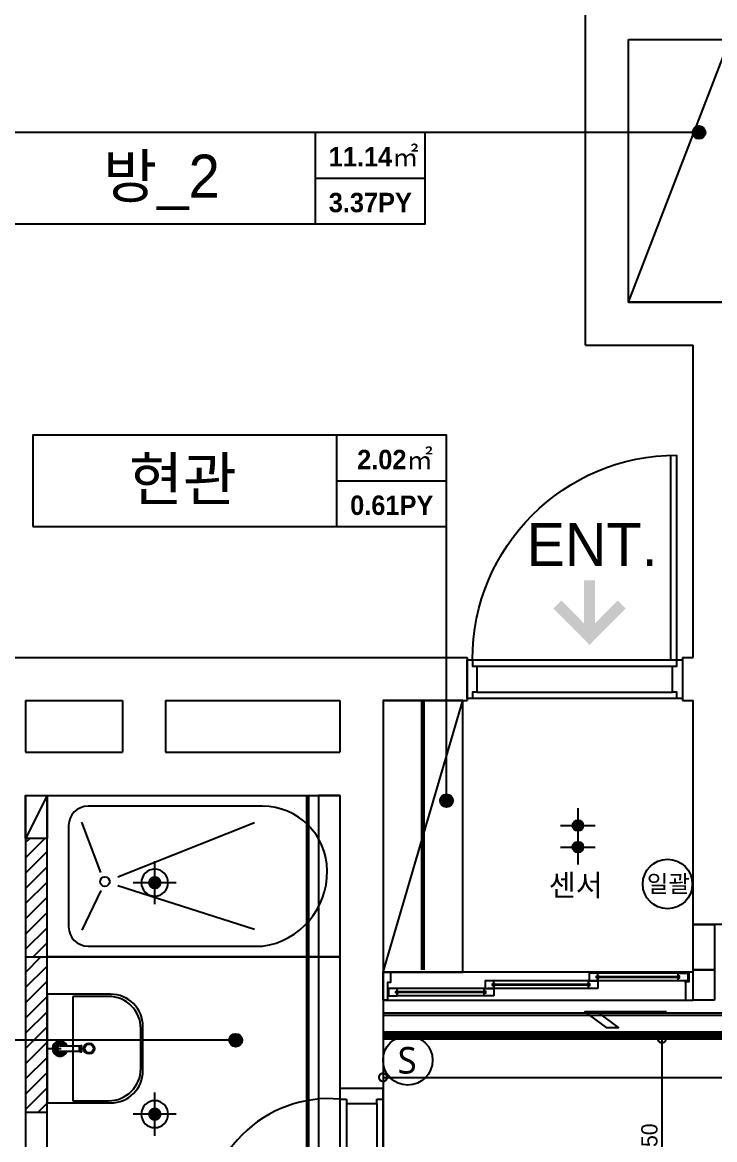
# Model space of a CAD drawing. Header units: millimetres. Extents: x 144680 to 246943, y -177515 to -149396.
# Drawn here: x 217917 to 221132, y -170068 to -164881 of the extents above; entities that cross this region are included whole.
import ezdxf
from ezdxf.enums import TextEntityAlignment as Align

# ---------------------------------------------------------------- set-up
doc = ezdxf.new("R2010")
doc.units = ezdxf.units.MM
doc.header["$LTSCALE"] = 50
doc.linetypes.add('HID', pattern=[2.5, 1.5, -1])
for name, color, linetype in [('0-ELC TEXT', 7, 'Continuous'), ('03-TEXT', 3, 'Continuous'), ('03-WAL NEW', 3, 'Continuous'), ('06-FUR', 6, 'Continuous'), ('06-LIGHT', 4, 'Continuous'), ('07-DIM WAL', 5, 'Continuous'), ('3.기호.계단선', 30, 'Continuous'), ('_LIBR', 4, 'Continuous'), ('CEIL-LIGHT', 7, 'Continuous'), ('CO-BATH', 6, 'Continuous'), ('CO-DOOR', 8, 'Continuous'), ('RC-LIGHT', 7, 'Continuous'), ('tex', 7, 'Continuous'), ('WALL', 2, 'Continuous'), ('win', 4, 'Continuous'), ('도면층8', 8, 'Continuous'), ('설비', 140, 'Continuous')]:
    doc.layers.add(name, color=color, linetype=linetype)
doc.styles.get("Standard").update_dxf_attribs({"font": 'txt.shx', "bigfont": 'whgtxt.shx'})
doc.styles.add('넥슨고딕', font='')
doc.styles.add('스타일1', font='')
doc.styles.add('코레일둥고', font='')
doc.styles.get('넥슨고딕').set_extended_font_data('NEXON Lv1 Gothic Bold', bold=True)
doc.styles.get('스타일1').set_extended_font_data('HYwulM')
doc.styles.get('코레일둥고').set_extended_font_data('Korail Round Gothic Medium')
doc.dimstyles.new('30', dxfattribs={"dimscale": 30, "dimtxt": 2.5, "dimasz": 2.5, "dimexe": 1.25, "dimexo": 2, "dimtad": 1, "dimdec": 0, "dimtxsty": '스타일1', "dimblk": 'DOTSMALL', "dimcen": 2.5, "dimclrd": 1, "dimclre": 1, "dimclrt": 2, "dimadec": 0, "dimazin": 0, "dimtfac": 1, "dimtix": 1, "dimtmove": 0, "dimatfit": 3, "dimldrblk": 'DOTSMALL', "dimfxl": 1.25, "dimarcsym": 0})

# ---------------------------------------------------------------- blocks, each defined once
blk = doc.blocks.new('AUDIT_I_020313153326-105')
at = {"color": 0, "linetype": 'Continuous'}
for p, q in [((955, 59.5), (45, 59.5)), ((975, 90), (55, 90)), ((25, -90), (975, -90)), ((955, -60.5), (45, -60.5))]:
    blk.add_line(p, q, dxfattribs=at)
blk.add_lwpolyline([(55, 1039.5), (55, 90), (25, 90), (25, 1040)], dxfattribs=at)
for points in [[(45, 59.5), (25, 59.5), (25, 90), (0, 90), (0, -90), (25, -90), (25, -60.5), (45, -60.5)], [(1000, 90), (975, 90), (975, 59.5), (955, 59.5), (955, -60.5), (975, -60.5), (975, -90), (1000, -90)]]:
    blk.add_lwpolyline(points, close=True, dxfattribs=at)
blk.add_arc((25, 90), 950, 0, 90, dxfattribs=at)
blk = doc.blocks.new('vudauseeh')
for points in [[(137253.8, -167671.8), (137303.8, -167671.8), (137253.8, -167470.9), (137303.8, -167470.9)], [(137110.5, -167602.4), (137278.8, -167771), (137147.9, -167565.4), (137253.8, -167671.8)], [(137447.2, -167602.4), (137278.8, -167771), (137409.8, -167565.4), (137303.8, -167671.8)], [(137278.8, -167771), (137278.8, -167771), (137253.8, -167671.8), (137303.8, -167671.8)]]:
    blk.add_solid(points)
at = {"layer": '_LIBR', "linetype": 'Continuous'}
for p, q in [((136120, -169830), (136120, -169880)), ((136120, -169830), (136320, -169830)), ((136320, -169880), (136320, -169830)), ((136120, -169880), (136120, -170470)), ((136120, -169880), (136150.5, -169880)), ((136150.5, -169880), (136150.5, -169900)), ((136290.6, -169900), (136290.6, -169880)), ((136290.6, -169880), (136320, -169880)), ((136320, -170500), (136320, -169880)), ((136150.5, -169900), (136150.5, -170480)), ((136150.5, -169900), (136290.6, -169900)), ((136290.6, -169900), (136290.6, -170480))]:
    blk.add_line(p, q, dxfattribs=at)
blk.add_arc((136070.2, -170450.2), 572.4, 85.0136, 184.9864, dxfattribs=at)
at = {"layer": 'WALL', "color": 2}
for p, q in [((137260, -166380), (137260, -164760)), ((137460, -166180), (137460, -164960)), ((137460, -164960), (140635, -164960)), ((137460, -166180), (137935, -166180)), ((137260, -166380), (137760, -166380)), ((137760, -167830), (137760, -166380)), ((134460, -167830), (136710, -167830)), ((136710, -167830), (136710, -168030)), ((137710, -167830), (137760, -167830)), ((137710, -167830), (137710, -168030)), ((134660, -168030), (134660, -168270)), ((134660, -168030), (135110, -168030)), ((135110, -168030), (135110, -168270)), ((135310, -168030), (135310, -168270)), ((135310, -168030), (136120, -168030)), ((136120, -168030), (136120, -168270)), ((136320, -168030), (136320, -170550)), ((136320, -168030), (136710, -168030)), ((137710, -168030), (137760, -168030)), ((137760, -169070), (137760, -168030)), ((134660, -168270), (135110, -168270)), ((135310, -168270), (136120, -168270)), ((134660, -168470), (134660, -170550)), ((134660, -168470), (136120, -168470)), ((136120, -168470), (136120, -170550)), ((138160, -169070), (137760, -169070))]:
    blk.add_line(p, q, dxfattribs=at)
at = {"layer": 'win', "xscale": -1}
blk.add_blockref('AUDIT_I_020313153326-105', (137710, -167930), dxfattribs=at)
at = {"layer": 'tex', "ltscale": 10, "insert": (137290.9, -167205.4), "char_height": 200, "width": 5142.084, "attachment_point": 2}
blk.add_mtext('{\\fExpo M|b0|i0|c129|p18;ENT.}', dxfattribs=at)
blk = doc.blocks.new('cjswjdeh2')
at = {"layer": '03-WAL NEW', "transparency": 33554687}
h = blk.add_hatch(dxfattribs=at)
h.set_pattern_fill('_USER', color=256, scale=50, angle=45, double=1, pattern_type=0)
h.set_pattern_definition([(45, (12241.99, -260818.273), (-35.355339, 35.355339), [])])
h.paths.add_polyline_path([(220312.9, -167013.5), (220312.9, -166673.5), (220312.9, -166353.5), (220212.9, -166353.5), (220212.9, -166903.5), (220312.9, -166903.5)])
h = blk.add_hatch(dxfattribs=at)
h.set_pattern_fill('_USER', color=8, scale=50, angle=45, double=1, pattern_type=0)
h.set_pattern_definition([(45, (12241.99, -260218.273), (-35.355339, 35.355339), [])])
h.paths.add_polyline_path([(220312.9, -167333.5), (220312.9, -167081), (220312.9, -166903.5), (220212.9, -166903.5), (220212.9, -167623.5), (220312.9, -167623.5)])
for p, q in [((220312.9, -166903.5), (221672.9, -166903.5)), ((220312.9, -167329), (220377.9, -167329))]:
    blk.add_line(p, q)
for p, q in [((220212.9, -166903.5), (220312.9, -166903.5)), ((220212.9, -167623.5), (220312.9, -167623.5))]:
    blk.add_line(p, q, dxfattribs=at)
blk.add_lwpolyline([(220212.9, -168233.5), (220312.9, -168233.5), (220312.9, -166353.5), (220212.9, -166353.5)], close=True, dxfattribs=at)
at = {"layer": '03-WAL NEW', "ltscale": 10}
blk.add_lwpolyline([(223412.9, -167103.5), (223312.9, -167103.5), (223312.9, -166963.5), (223412.9, -166963.5)], close=True, dxfattribs=at)
at = {"layer": '06-FUR', "color": 8}
for p, q in [((223012.9, -163863.5), (223482.9, -162643.5)), ((220312.9, -166153.5), (220212.9, -166353.5))]:
    blk.add_line(p, q, dxfattribs=at)
for points in [[(223012.9, -162643.5), (223482.9, -162643.5), (223482.9, -163863.5), (223012.9, -163863.5)], [(220312.9, -166353.5), (220212.9, -166353.5), (220212.9, -166153.5), (220312.9, -166153.5)]]:
    blk.add_lwpolyline(points, close=True, dxfattribs=at)
blk.add_lwpolyline([(221872.9, -166973.5), (222242.9, -166973.5), (222242.9, -165713.5), (221872.9, -165713.5), (221872.9, -166973.5), (222242.9, -165713.5)], dxfattribs=at)
at = {"layer": '06-FUR', "color": 8, "linetype": 'HID', "ltscale": 10}
blk.add_lwpolyline([(223412.9, -166963.5), (223312.9, -166963.5), (223312.9, -166753.5), (223412.9, -166753.5)], close=True, dxfattribs=at)
at = {"layer": 'CO-BATH', "color": 8}
for p, q in [((221312.9, -166203.5), (220502.9, -166203.5)), ((220412.9, -166293.5), (220412.9, -166763.5)), ((220561.6, -166511.3), (220474.4, -166277.4)), ((221276.4, -166280.3), (220642, -166533.5)), ((221612.9, -166503.5), (221612.9, -166503.5)), ((220561.6, -166595.7), (220474.4, -166779.6)), ((221276.4, -166776.7), (220642, -166573.5)), ((220502.9, -166853.5), (221312.9, -166853.5)), ((220607.9, -167076.5), (220312.9, -167076.5)), ((220312.9, -167076.5), (220312.9, -167581.5)), ((220597.9, -167086.5), (220432.9, -167086.5)), ((220432.9, -167086.5), (220432.9, -167571.5)), ((220747.9, -167421.5), (220747.9, -167236.5)), ((220757.9, -167431.5), (220757.9, -167226.5)), ((220372.9, -167316.5), (220463.4, -167316.5)), ((220372.9, -167341.5), (220463.4, -167341.5)), ((220463.4, -167315.5), (220468.4, -167315.5)), ((220463.4, -167342.5), (220463.4, -167315.5)), ((220463.4, -167342.5), (220468.4, -167342.5)), ((220468.4, -167314.5), (220473.4, -167314.5)), ((220468.4, -167343.5), (220468.4, -167314.5)), ((220473.4, -167343.5), (220473.4, -167314.5)), ((220468.4, -167343.5), (220473.4, -167343.5)), ((220312.9, -167581.5), (220607.9, -167581.5)), ((220432.9, -167571.5), (220597.9, -167571.5))]:
    blk.add_line(p, q, dxfattribs=at)
blk.add_lwpolyline([(221672.9, -166903.5), (220312.9, -166903.5), (220312.9, -166153.5), (221672.9, -166153.5)], close=True, dxfattribs=at)
for centre, radius in [((220581, -166553.5), 22.5), ((220507.9, -167329), 25), ((220507.9, -167329), 20)]:
    blk.add_circle(centre, radius, dxfattribs=at)
for centre, radius, start, end in [((220502.9, -166293.5), 90, 90, 180), ((221312.9, -166503.5), 300, 0, 90), ((221266.7, -166510.4), 346.2, 277.6625, 1.1349), ((220502.9, -166763.5), 90, 180, 270), ((220607.9, -167226.5), 150, 0, 90), ((220597.9, -167236.5), 150, 0, 90), ((220372.9, -167329), 35, 20.9248, 339.0751), ((220372.9, -167329), 30, 24.6243, 335.3757), ((220372.9, -167329), 25, 30, 330), ((220372.9, -167329), 18, 43.9829, 316.017), ((220372.9, -167329), 12.5, 90, 270), ((220597.9, -167421.5), 150, 270, 0), ((220607.9, -167431.5), 150, 270, 0)]:
    blk.add_arc(centre, radius, start, end, dxfattribs=at)
at = {"layer": 'CO-DOOR', "color": 8}
blk.add_lwpolyline([(223189.2, -167159.1), (222810, -167159.1), (222908.6, -167231.4), (222967, -167231.4), (222868.4, -167159.1), (223189.2, -167159.1)], close=True, dxfattribs=at)
at = {"layer": '도면층8', "color": 8}
for p, q in [((223312.9, -166973.5), (221872.9, -166973.5)), ((223243.3, -166979.3), (222830.1, -166979.3)), ((222871, -167014.4), (222357.5, -167014.4)), ((223243.3, -167014.4), (222871, -167014.4)), ((223277.8, -167021.6), (223277.8, -167019.1)), ((222343.2, -167049.5), (221938.9, -167049.5)), ((222826.6, -167049.5), (222357.5, -167049.5)), ((221872.9, -167103.5), (223312.9, -167103.5)), ((222343.2, -167084.5), (221938.9, -167084.5))]:
    blk.add_line(p, q, dxfattribs=at)
for points in [[(221872.9, -166984.1), (221872.9, -166973.5), (221908, -166973.5), (221908, -167021.5), (221893.3, -167021.5), (221893.3, -167103.5), (221872.9, -167103.5), (221872.9, -166984.1)], [(223312.9, -167098.5), (223312.9, -166973.5), (223292.5, -166973.5), (223292.5, -167019.1), (223277.8, -167019.1), (223277.8, -167103.5), (223312.9, -167103.5), (223312.9, -167098.5)], [(222387.7, -167025.1), (222390.9, -167026.8), (222391.5, -167027.9), (222392.1, -167029.6)], [(222392.1, -167029.6), (222822.1, -167029.6), (222822.1, -167034.3), (222392.1, -167034.3), (222392.1, -167029.6), (222392.1, -167034.3)], [(222826.6, -167025.1), (222823.3, -167026.8), (222822.7, -167027.9), (222822.1, -167029.6)], [(222871, -166990.1), (222874.2, -166991.7), (222874.8, -166992.8), (222875.5, -166994.5)], [(222871, -167003.6), (222874.2, -167002), (222874.8, -167000.8), (222875.5, -166999.2)], [(222875.5, -166994.5), (223247.4, -166994.5), (223247.4, -166999.2), (222875.5, -166999.2), (222875.5, -166994.5), (222875.5, -166999.2)], [(223243.3, -166990.1), (223240.1, -166991.7), (223239.5, -166992.8), (223238.9, -166994.5)], [(223243.3, -167003.6), (223240.1, -167002), (223239.5, -167000.8), (223238.9, -166999.2)], [(221938.9, -167060.2), (221942.1, -167061.8), (221942.7, -167063), (221943.4, -167064.7)], [(221938.9, -167073.8), (221942.1, -167072.2), (221942.7, -167071), (221943.4, -167069.3)], [(221943.4, -167064.7), (222338.8, -167064.7), (222338.8, -167069.3), (221943.4, -167069.3), (221943.4, -167064.7), (221943.4, -167069.3)], [(222343.2, -167060.2), (222340, -167061.8), (222339.4, -167063), (222338.8, -167064.7)], [(222343.2, -167073.8), (222340, -167072.2), (222339.4, -167071), (222338.8, -167069.3)], [(222387.7, -167038.7), (222390.9, -167037.1), (222391.5, -167035.9), (222392.1, -167034.3)], [(222826.6, -167038.7), (222823.3, -167037.1), (222822.7, -167035.9), (222822.1, -167034.3)]]:
    blk.add_lwpolyline(points, dxfattribs=at)
for points in [[(222871, -166991), (222871, -166979.3), (222830.1, -166979.3), (222830.1, -167014.4), (222871, -167014.4), (222871, -167002.7), (222864.5, -167000.6), (222864.5, -166993.1)], [(223287.8, -167014.4), (223243.3, -167014.4), (223243.3, -167002.7), (223249.8, -167000.6), (223249.8, -166993.1), (223243.3, -166991), (223243.3, -166979.3), (223287.8, -166979.3)], [(222387.7, -167026.1), (222387.7, -167014.4), (222346.7, -167014.4), (222346.7, -167049.5), (222387.7, -167049.5), (222387.7, -167037.8), (222381.2, -167035.7), (222381.2, -167028.2)], [(222871, -167049.5), (222826.6, -167049.5), (222826.6, -167037.8), (222833, -167035.7), (222833, -167028.2), (222826.6, -167026.1), (222826.6, -167014.4), (222871, -167014.4)], [(221938.9, -167061.2), (221938.9, -167049.5), (221898, -167049.5), (221898, -167084.5), (221938.9, -167084.5), (221938.9, -167072.8), (221932.4, -167070.8), (221932.4, -167063.2)], [(222387.7, -167084.5), (222343.2, -167084.5), (222343.2, -167072.8), (222349.7, -167070.8), (222349.7, -167063.2), (222343.2, -167061.2), (222343.2, -167049.5), (222387.7, -167049.5)]]:
    blk.add_lwpolyline(points, close=True, dxfattribs=at)
blk.add_blockref('vudauseeh', (85552.9, 2316.5))
blk = doc.blocks.new('_DOTSMALL')
at = {"color": 0, "linetype": 'ByBlock', "const_width": 0.5}
blk.add_lwpolyline([(-0.0625, 0, 1), (0.0625, 0, 1)], format="xyb", close=True, dxfattribs=at)
blk = doc.blocks.new('*D108')
at = {"layer": '07-DIM WAL', "color": 1, "lineweight": -2, "transparency": 16777216}
for p, q in [((219592.2, -169660), (219592.2, -169816.5)), ((224612.2, -169660), (224612.2, -169816.5)), ((219592.2, -169779), (224612.2, -169779))]:
    blk.add_line(p, q, dxfattribs=at)
at = {"layer": 'Defpoints', "color": 0, "transparency": 16777216}
for p in [(219592.2, -169600), (224612.2, -169600), (224612.2, -169779)]:
    blk.add_point(p, dxfattribs=at)
at = {"layer": '07-DIM WAL', "color": 1, "lineweight": -2, "transparency": 16777216, "xscale": 75, "yscale": 75, "zscale": 75, "rotation": 180}
blk.add_blockref('_DOTSMALL', (219592.2, -169779), dxfattribs=at)
at = {"layer": '07-DIM WAL', "color": 1, "lineweight": -2, "transparency": 16777216, "xscale": 75, "yscale": 75, "zscale": 75}
blk.add_blockref('_DOTSMALL', (224612.2, -169779), dxfattribs=at)
at = {"layer": '07-DIM WAL', "color": 2, "ltscale": 10, "transparency": 16777216, "insert": (222102.2, -169721.2), "char_height": 75, "attachment_point": 5, "style": '스타일1'}
blk.add_mtext('5020', dxfattribs=at)
blk = doc.blocks.new('hallogen')
h = blk.add_hatch(color=256)
h.dxf.hatch_style = 1
edge = h.paths.add_edge_path()
edge.add_arc((48591.7, 60854.3), 31.2, 0, 360, ccw=False)
at = {"color": 1, "linetype": 'Continuous'}
for p, q in [((48591.7, 60954.3), (48591.7, 60754.3)), ((48691.7, 60854.3), (48491.7, 60854.3))]:
    blk.add_line(p, q, dxfattribs=at)
at = {"color": 4, "linetype": 'Continuous'}
blk.add_circle((48591.7, 60854.3), 62.5, dxfattribs=at)
blk = doc.blocks.new('*D132')
at = {"layer": '07-DIM WAL', "color": 1, "lineweight": -2, "transparency": 16777216}
for p, q in [((221002.4, -169600), (220849.9, -169600)), ((220887.4, -169600), (220887.4, -170550)), ((221002.4, -170550), (220849.9, -170550))]:
    blk.add_line(p, q, dxfattribs=at)
at = {"layer": 'Defpoints', "color": 0, "transparency": 16777216}
for p in [(221062.4, -169600), (220887.4, -170550), (221062.4, -170550)]:
    blk.add_point(p, dxfattribs=at)
at = {"layer": '07-DIM WAL', "color": 1, "lineweight": -2, "transparency": 16777216, "xscale": 75, "yscale": 75, "zscale": 75}
for p, rotation in [((220887.4, -169600), 90), ((220887.4, -170550), 270)]:
    blk.add_blockref('_DOTSMALL', p, dxfattribs=dict(at, rotation=rotation))
at = {"layer": '07-DIM WAL', "color": 2, "ltscale": 10, "transparency": 16777216, "insert": (220829.6, -170075), "char_height": 75, "attachment_point": 5, "rotation": 90, "style": '스타일1'}
blk.add_mtext('950', dxfattribs=at)
blk = doc.blocks.new('SW')
at = {"layer": '설비', "color": 140}
blk.add_circle((11533254.1, -14277699.4), 184, dxfattribs=at)
at = {"layer": '설비', "color": 140, "insert": (11533320, -14277600.8), "char_height": 197.143, "width": 314.327, "attachment_point": 3, "style": '코레일둥고'}
blk.add_mtext('{\\fMalgun Gothic|b0|i0|c129|p50;S}', dxfattribs=at)
blk = doc.blocks.new('*D204')
at = {"layer": '07-DIM WAL', "color": 1, "lineweight": -2, "ltscale": 10, "transparency": 16777216}
for p, q in [((221444.6, -169345), (221444.6, -169645)), ((221192.2, -169420), (221482.1, -169420)), ((221192.2, -169570), (221482.1, -169570))]:
    blk.add_line(p, q, dxfattribs=at)
at = {"layer": 'Defpoints', "color": 0, "transparency": 16777216}
for p in [(221132.2, -169420), (221132.2, -169570), (221444.6, -169570)]:
    blk.add_point(p, dxfattribs=at)
at = {"layer": '07-DIM WAL', "color": 1, "lineweight": -2, "transparency": 16777216, "xscale": 75, "yscale": 75, "zscale": 75}
for p, rotation in [((221444.6, -169420), 270), ((221444.6, -169570), 90)]:
    blk.add_blockref('_DOTSMALL', p, dxfattribs=dict(at, rotation=rotation))
at = {"layer": '07-DIM WAL', "color": 2, "ltscale": 10, "transparency": 16777216, "insert": (221386.8, -169495), "char_height": 75, "attachment_point": 5, "rotation": 90, "style": '스타일1'}
blk.add_mtext('150', dxfattribs=at)
blk = doc.blocks.new('*D205')
at = {"layer": '07-DIM WAL', "color": 1, "lineweight": -2, "ltscale": 10, "transparency": 16777216}
for p, q in [((221263.7, -169345), (221263.7, -169555)), ((221192.2, -169420), (221301.2, -169420)), ((221192.2, -169480), (221301.2, -169480))]:
    blk.add_line(p, q, dxfattribs=at)
at = {"layer": 'Defpoints', "color": 0, "transparency": 16777216}
for p in [(221132.2, -169420), (221132.2, -169480), (221263.7, -169480)]:
    blk.add_point(p, dxfattribs=at)
at = {"layer": '07-DIM WAL', "color": 1, "lineweight": -2, "transparency": 16777216, "xscale": 75, "yscale": 75, "zscale": 75}
for p, rotation in [((221263.7, -169420), 270), ((221263.7, -169480), 90)]:
    blk.add_blockref('_DOTSMALL', p, dxfattribs=dict(at, rotation=rotation))
at = {"layer": '07-DIM WAL', "color": 2, "ltscale": 10, "transparency": 16777216, "insert": (221205.9, -169450), "char_height": 75, "attachment_point": 5, "rotation": 90, "style": '스타일1'}
blk.add_mtext('60', dxfattribs=at)
blk = doc.blocks.new('1')
at = {"linetype": 'Continuous'}
h = blk.add_hatch(color=4, dxfattribs=at)
h.dxf.hatch_style = 1
edge = h.paths.add_edge_path()
edge.add_arc((11539653.5, -14273503.8), 37.5, 0, 360)
at = {"color": 1, "linetype": 'Continuous'}
for p, q in [((11539653.5, -14273637.1), (11539653.5, -14273370.5)), ((11539520.2, -14273503.8), (11539786.8, -14273503.8))]:
    blk.add_line(p, q, dxfattribs=at)
at = {"color": 4, "linetype": 'Continuous'}
for radius in [41.5, 37.5]:
    blk.add_circle((11539653.5, -14273503.8), radius, dxfattribs=at)

msp = doc.modelspace()

# ---------------------------------------------------------------- hatches: boundary and pattern name
at = {"layer": '0-ELC TEXT'}
h = msp.add_hatch(color=256, dxfattribs=at)
h.dxf.hatch_style = 1
edge = h.paths.add_edge_path()
edge.add_arc((221059.7, -165392), 30, -180, 180, ccw=False)
h = msp.add_hatch(color=256, dxfattribs=at)
h.dxf.hatch_style = 1
edge = h.paths.add_edge_path()
edge.add_arc((219886.9, -168494.3), 30, -270, 90, ccw=False)
h = msp.add_hatch(color=256, dxfattribs=at)
h.dxf.hatch_style = 1
edge = h.paths.add_edge_path()
edge.add_arc((218908.1, -169606.6), 30, -180, 180, ccw=False)
at = {"layer": 'CEIL-LIGHT'}
h = msp.add_hatch(dxfattribs=at)
h.set_pattern_fill('_USER', color=140, pattern_type=0)
h.set_pattern_definition([(0, (204872.2133, -165570), (0, 1), [])])
h.paths.add_polyline_path([(219592.2, -169570), (219592.2, -169600), (224612.2, -169600), (224612.2, -165770), (224582.2, -165770), (224582.2, -169570)])

# ---------------------------------------------------------------- linework, layer by layer
at = {"layer": '0-ELC TEXT'}
for p, q in [((219277.8, -165816.5), (219277.8, -165392)), ((221059.7, -165392), (219787.4, -165392)), ((219277.8, -165604.2), (219787.4, -165604.2)), ((219377.2, -167222), (219377.2, -166797.5)), ((219377.2, -167009.8), (219886.9, -167009.8)), ((219886.9, -168494.3), (219886.9, -167222)), ((218908.1, -169606.6), (217635.8, -169606.6))]:
    msp.add_line(p, q, dxfattribs=at)
for points in [[(217866.6, -165816.5), (219787.4, -165816.5), (219787.4, -165392), (217866.6, -165392)], [(217966.1, -167222), (219886.9, -167222), (219886.9, -166797.5), (217966.1, -166797.5)]]:
    msp.add_lwpolyline(points, close=True, dxfattribs=at)
for centre in [(221059.7, -165392), (219886.9, -168494.3), (218908.1, -169606.6)]:
    msp.add_circle(centre, 30, dxfattribs=at)
at = {"layer": '3.기호.계단선', "color": 10, "linetype": 'HID', "const_width": 20}
for points in [[(219777.2, -169280), (219777.2, -168030)], [(219242.2, -170550), (219242.2, -168470)]]:
    msp.add_lwpolyline(points, dxfattribs=at)
at = {"layer": 'CEIL-LIGHT', "color": 140}
msp.add_lwpolyline([(219592.2, -169570), (219592.2, -169600), (224612.2, -169600), (224612.2, -165770), (224582.2, -165770), (224582.2, -169570), (219592.2, -169570)], dxfattribs=at)
at = {"layer": 'CEIL-LIGHT'}
for points in [[(219592.2, -169480), (224492.2, -169480), (224492.2, -165770)], [(219592.2, -169490), (224502.2, -169490), (224502.2, -165770)], [(219392.2, -168470), (219292.2, -168470), (219292.2, -170550), (219392.2, -170550)]]:
    msp.add_lwpolyline(points, dxfattribs=at)
at = {"layer": '설비', "color": 10}
msp.add_circle((220913.3, -168881.6), 115, dxfattribs=at)

# ---------------------------------------------------------------- block references
msp.add_blockref('cjswjdeh2', (-2280.7, -2316.5))
at = {"layer": '06-LIGHT', "xscale": -1, "rotation": 180}
for p in [(169940.5, -108021.1), (169940.5, -109095.7)]:
    msp.add_blockref('hallogen', p, dxfattribs=at)
at = {"layer": 'RC-LIGHT', "xscale": 0.6024096385271789, "yscale": 0.6024096385271789, "zscale": 0.6024096385271789, "rotation": 270}
for p in [(8818993.5, 6782988.5), (8818993.5, 6782888.5)]:
    msp.add_blockref('1', p, dxfattribs=at)
at = {"layer": '설비', "color": 140, "xscale": 0.625, "yscale": 0.625, "zscale": 0.625}
msp.add_blockref('SW', (-6988576.6, 8753862.3), dxfattribs=at)

# ---------------------------------------------------------------- texts
at = {"layer": '03-TEXT'}
for s, height, style, p in [('방_2', 200, '코레일둥고', (218563.5, -165695.1)), ('11.14㎡', 90, '넥슨고딕', (219548.6, -165550.1)), ('3.37PY', 90, '넥슨고딕', (219533.2, -165762.4)), ('현관', 200, '코레일둥고', (218662.9, -167100.6)), ('2.02㎡', 90, '넥슨고딕', (219648, -166955.7)), ('0.61PY', 90, '넥슨고딕', (219632.6, -167167.9))]:
    msp.add_text(s, height=height, dxfattribs=dict(at, style=style)).set_placement(p, align=Align.CENTER)
at = {"layer": '설비', "color": 30, "style": '코레일둥고'}
msp.add_text('센서', height=100, dxfattribs=at).set_placement((220361.5, -168936.7))
at = {"layer": '설비', "color": 10, "style": '코레일둥고'}
msp.add_text('일괄', height=80, dxfattribs=at).set_placement((220817.1, -168919.9))

# ---------------------------------------------------------------- dimensions: what is measured, and where the dimension line sits
at = {"layer": '07-DIM WAL', "ltscale": 10}
for base, p2, picture, middle in [((221444.6, -169570), (221132.2, -169570), '*D204', (221386.8, -169495)), ((221263.7, -169480), (221132.2, -169480), '*D205', (221205.9, -169450))]:
    dim = msp.add_linear_dim(base=base, p1=(221132.2, -169420), p2=p2, angle=90, dimstyle='30', dxfattribs=at)
    dim.commit()
    dim.dimension.update_dxf_attribs({"geometry": picture, "text_midpoint": middle})
at = {"layer": '07-DIM WAL'}
dim = msp.add_linear_dim(base=(224612.2, -169779), p1=(219592.2, -169600), p2=(224612.2, -169600), dimstyle='30', override={"dimtfill": 0}, dxfattribs=at)
dim.commit()
dim.dimension.update_dxf_attribs({"geometry": '*D108', "text_midpoint": (222102.2, -169721.2)})
dim = msp.add_linear_dim(base=(220887.4, -170550), p1=(221062.4, -169600), p2=(221062.4, -170550), angle=90, dimstyle='30', dxfattribs=at)
dim.commit()
dim.dimension.update_dxf_attribs({"geometry": '*D132', "text_midpoint": (220829.6, -170075)})

doc.saveas('drawing.dxf')
